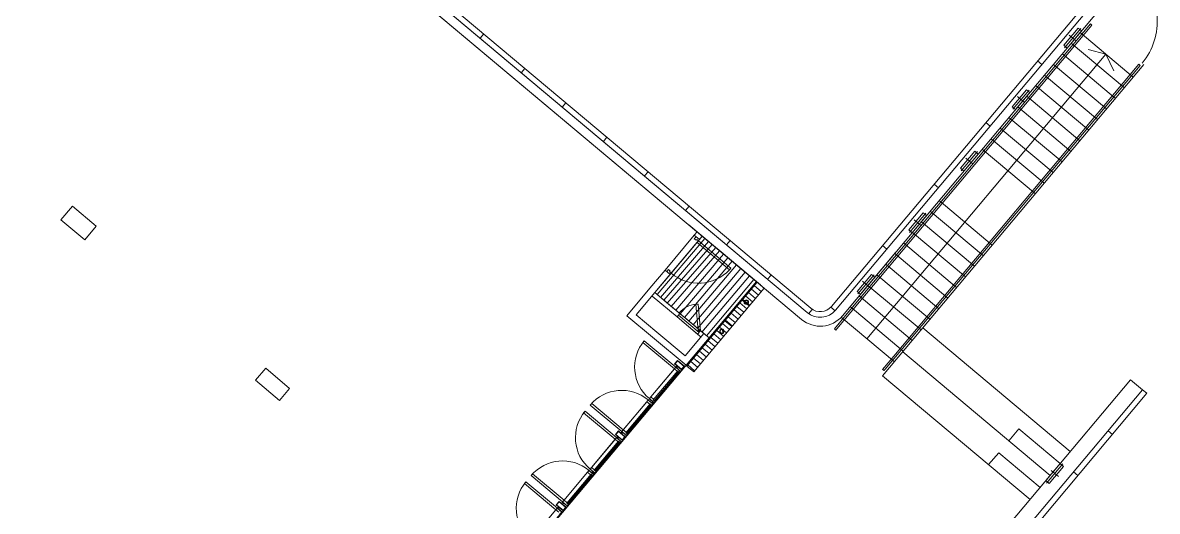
# Model space of a CAD drawing. Header units: millimetres. Extents: x 834140250 to 834644390, y 817877047 to 817987022.
# Drawn here: x 834232913 to 834258313, y 817925686 to 817936633 of the extents above; entities that cross this region are included whole.
import ezdxf

# ---------------------------------------------------------------- set-up
doc = ezdxf.new("R2010")
doc.units = ezdxf.units.MM
doc.header["$LTSCALE"] = 1000
doc.header["$MEASUREMENT"] = 0
doc.layers.add('VPA040_Text', color=3, linetype='Continuous')
doc.layers.add('VPAX', color=7, linetype='Continuous', lineweight=13)

# ---------------------------------------------------------------- blocks, each defined once
blk = doc.blocks.new('A$C5E6F6156')
at = {"layer": 'VPAX', "ltscale": 500}
h = blk.add_hatch(dxfattribs=at)
h.set_pattern_fill('ANSI31', color=253, scale=1000, angle=135, style=0)
h.set_pattern_definition([(230.0000000000381, (-1833.922476410866, 4531.190236091614), (95.75555538992569, -80.34845121075375), [])])
h.paths.add_polyline_path([(12262.58336365223, -12704.53263437748), (11956.16548502445, -12447.41749691963), (13016.76577877998, -11183.44348454475), (13438.09022915363, -11536.97668278217), (14227.11541676521, -12199.04875802994), (13166.51506352425, -13463.02135193348)])
h = blk.add_hatch(dxfattribs=at)
h.set_pattern_fill('ANSI31', color=253, scale=800, angle=45, style=0)
h.set_pattern_definition([(139.999999968345, (12671.43766307831, -14220.48544800282), (-64.27876101097665, -76.60444427638481), [])])
h.paths.add_polyline_path([(12671.43682444096, -14091.92725324631), (12824.64572048187, -14220.4847663641), (14399.47639727592, -12343.67528438568), (14246.2675011158, -12215.11777126789)])
h = blk.add_hatch(dxfattribs=at)
h.set_pattern_fill('ANSI31', color=253, scale=150, angle=49.99999999756264, style=0)
h.set_pattern_definition([(185.0000216400024, (1162822146.758855, 113313507.9194916), (-1.634177231244768, 18.67864997201032), [])])
edge = h.paths.add_edge_path()
edge.add_arc((14001.47823762894, -12662.41889464855), 39.99999999999999, 0, 360)
h = blk.add_hatch(dxfattribs=at)
h.set_pattern_fill('ANSI31', color=253, scale=150, angle=49.99999999756264, style=0)
h.set_pattern_definition([(94.99999999756257, (90328919.23519242, -1164834639.149806), (-18.67865058928975, -1.634170175724), [])])
edge = h.paths.add_edge_path()
edge.add_arc((13455.10837972164, -13313.5577340126), 40, 0, 360)
at = {"layer": 'VPAX', "color": 253, "ltscale": 500}
for p, q in [((-153.2088873386383, 128.5575232505798), (14447.60821962357, -12122.98120903969)), ((12469.6918964386, -10724.39400207996), (24.65138387680054, -281.7663906812668)), ((21490.71237877145, -6529.594465799804), (21128.14273852998, -6961.688136856887)), ((21391.39678964167, -6814.42165301877), (21227.45832741517, -6676.860949743961)), ((20333.64132347837, -7908.465740390297), (19971.07168323689, -8340.559411447379)), ((20234.32573434859, -8193.292927609262), (20070.38727212208, -8055.732224334453)), ((19176.58801952138, -9287.315860577102), (18814.01837927991, -9719.409531634185)), ((19077.2724303916, -9572.143047796068), (18913.3339681651, -9434.582344521259)), ((18019.5347155644, -10666.16598088312), (17656.96507532292, -11098.2596519402)), ((17920.21912643462, -10950.99316810208), (17756.28066420811, -10813.43246482727)), ((12181.93632912636, -11944.99590432644), (12837.57959663868, -11163.63049280643)), ((14319.0506978035, -12276.19009804726), (12714.04029285908, -10929.42662596703)), ((12296.84299552441, -12041.4140458107), (12952.48626303673, -11260.0486342907)), ((17343.01429235935, -11550.08012616634), (16153.85796236992, -12967.2614569664)), ((16862.62382510438, -12045.13560003805), (16500.05418486291, -12477.22927109513)), ((11841.25881838799, -12350.99935555458), (11327.02873003483, -12963.83491110802)), ((16763.3082359746, -12329.96278725701), (16599.3697737481, -12192.4020839822)), ((11538.35353767872, -12945.34638619423), (11956.16548371315, -12447.41749846935)), ((11891.88672268391, -12524.02194273472), (12451.09925961494, -12993.25698924065)), ((12515.37802052498, -12916.65254485607), (11956.16548371315, -12447.41749858856)), ((13908.80377304554, -12617.29161000252), (14062.01266896725, -12745.84912347794)), ((11997.98020660877, -13331.0189551115), (11538.35353767872, -12945.34638619423)), ((12451.09925961494, -12993.25698924065), (12515.37802052498, -12916.65254485607)), ((11327.02873003483, -12963.83491110802), (11901.56206524372, -13445.92562139034)), ((12566.00583684444, -13089.67505633831), (12987.33036267757, -13443.20832407475)), ((12630.28459811211, -13013.0706114769), (13051.60913777351, -13366.60386288166)), ((13523.13041734695, -13076.91768932343), (13676.33931326866, -13205.47520279884)), ((11901.56206524372, -13445.92562139034), (12652.28566372395, -14075.85751414299)), ((12633.79719150066, -13864.53275084496), (11997.98020660877, -13331.0189551115)), ((13051.60913848877, -13366.6038620472), (12633.79719150066, -13864.53275084496)), ((12975.00468373299, -13302.32511341572), (12910.72592496872, -13378.92955517769)), ((12910.72592496872, -13378.92955517769), (12987.33036923409, -13443.20831620693)), ((13051.60913836956, -13366.60386228561), (12975.00468373299, -13302.32511341572)), ((13013.30616748333, -13334.46383881569), (13166.51504898071, -13463.02136957645)), ((11862.84002244473, -14783.3236194849), (12390.30603301525, -14154.69814610481)), ((12824.6463727951, -14220.48534357548), (12709.73979532719, -14124.06727671623)), ((12493.72203314304, -14241.47447359562), (11966.25602221489, -14870.09994661808)), ((22967.42858445644, -14703.03534495831), (19128.15365767479, -19278.50505924225)), ((11245.37588608265, -15519.18872141838), (11772.8497556448, -14890.56984162331)), ((11876.26575577259, -14977.3461689949), (11348.79188609123, -15605.96504843235)), ((11065.39535558224, -15733.68116545677), (10537.92148542404, -16362.30004453659)), ((10641.33748531342, -16449.07637226582), (11168.81135523319, -15820.45749282837)), ((10447.93122017384, -16469.54626810551), (9920.449491858482, -17098.15855264664)), ((21087.60447588697, -16282.11130542326), (20725.03483564549, -16714.20497648034)), ((20988.28888675719, -16566.93849264222), (20824.35042453068, -16429.37778936741)), ((10023.86549186707, -17184.93488025665), (10551.34721982479, -16556.32259535789)), ((9213.002950072289, -17941.27647006512), (9740.468960881233, -17312.65099704266))]:
    blk.add_line(p, q, dxfattribs=at)
for points in [[(-7607.68517434597, -19528.72886645794), (-4141.334065556526, -22437.34280478954), (-4269.891587495804, -22590.55169332027), (-12887.89156842232, -15359.19107508659), (-128.557513833046, -153.2088788747787), (-281.7664105892181, -24.65136611461639), (-153.2088886499405, 128.5575225353241), (15366.67464280128, -12894.1695022583, 0.414213561657788), (16000.64906597137, -12838.70392811298), (21773.05868983269, -5959.774775147438), (21926.267578125, -6088.332296967506), (16153.8579543829, -12967.2614505291, -0.4142135616853792), (15238.11712098122, -13047.37839114666), (24.65138256549835, -281.7663915157318), (-10934.87737953663, -13342.82416498661), (-10475.25071382523, -13728.49673402309), (-10571.66885578632, -13843.40340006351), (-11031.29552090168, -13457.73083138466), (-12606.12516272068, -15334.5397144556), (-9427.040724039078, -18002.10829496384), (-9375.61771953106, -17940.82474458218), (-9260.711053013802, -18037.24288606644)], [(-72.86043739318848, 224.3130779266357), (15447.02309405804, -12798.41394686699, 0.4142135616437009), (15904.89351069927, -12758.35547661781), (21677.29191040993, -5879.452955007553)], [(12499.51272010803, -12903.33997786045, -0.198912365840953), (12872.90150427818, -12708.96607732773)], [(11830.70064091682, -14821.62584161758, -0.4142135622522057), (11717.22994744778, -13524.64988732338, -0.3986640772868351)], [(18371.47363126278, -35557.64940440655), (18021.4736405611, -35557.64940440655), (18021.47364091873, -21011.76758384705, -0.1763351219721011), (18764.40544295311, -18973.03454291821), (22603.55747532845, -14397.71123123169), (22871.67303025723, -14622.68689477444), (19032.39797854424, -19198.15675544739, 0.1764827190014196), (18371.47364211082, -21013.95325398445), (18371.4736405611, -35557.64940440655)], [(11804.98913645744, -14852.26761960983, 0.4142135622522057), (10508.01318180561, -14965.73831224442, 0.3986640772868351)], [(10505.78210508823, -16400.6022670269, -0.4142135622522057), (10392.3114117384, -15103.62631249428, -0.3986640772868351)], [(10480.07060050964, -16431.24404489994, 0.4142135622522057), (9183.09464597702, -16544.7147372961, 0.3986640772868351)], [(9180.863568782806, -17979.57869231701, -0.4142135622522057), (9067.392875671387, -16682.60273790359, -0.3986640772868351)]]:
    blk.add_lwpolyline(points, format="xyb", dxfattribs=at)
for points in [[(16224.29977536201, -12961.10030913353), (21707.2538831234, -6426.72090446949), (21707.25388324261, -6426.720904588699), (21737.89566087723, -6452.432408928871), (16029.94168627262, -13254.90705931187), (16004.2301800251, -13285.54883897305), (15973.58840239048, -13259.83733439445)], [(17304.44664359093, -13867.45114779472), (22787.40094840527, -7333.071908950806), (22787.40094840527, -7333.071909070015), (22818.04272603989, -7358.783413410187), (17110.08855450153, -14161.25789797306), (17084.37704849243, -14191.8996771574), (17053.73527085781, -14166.18817257881)], [(-1342.693635821342, -10817.82363653183), (-1085.578256368637, -10511.40546035767), (-549.3471462726593, -10961.35678696632), (-806.4625346660614, -11267.77496707439)], [(12262.58336365223, -12704.53263437748), (11956.16548502445, -12447.41749691963), (13016.76577877998, -11183.44348454475), (13438.09022915363, -11536.97668278217), (14227.11541676521, -12199.04875802994), (13166.51506352425, -13463.02135193348)], [(12897.84941045509, -11325.16249116603), (12929.98879093354, -11286.86026900515), (13657.73101199026, -11897.50849809571), (13625.59163151181, -11935.81072025659)], [(12671.43682444096, -14091.92725324631), (12824.64572048187, -14220.4847663641), (14399.47639727592, -12343.67528438568), (14246.2675011158, -12215.11777126789)], [(12922.71123898029, -12704.60828948021), (12975.00468921661, -13302.32511281967), (12925.19495463371, -13306.68289995193), (12872.90150427818, -12708.96607685089)], [(12460.98887777328, -13969.35561716557), (12396.71011602879, -14045.96006095409), (12549.91900324821, -14174.51758432388), (12614.1977648735, -14097.91314065456)], [(12462.65064847469, -13967.37510120869), (12398.37188744545, -14043.97954559326), (12551.58077597618, -14172.53706753254), (12615.85953688622, -14095.93262326717)], [(3017.597184062004, -14411.27101075649), (3242.572847366333, -14143.15545558929), (3778.803957462311, -14593.10678255558), (3553.828294038773, -14861.22233760357)], [(12465.06690311432, -14202.5292236805), (11919.35770738125, -14852.39816904068), (11937.74338853359, -14867.82433915138), (12483.45135486126, -14217.95685839653)], [(12461.60516154766, -13976.39977741241), (12403.75427603722, -14045.3437769413), (12549.30271911621, -14167.47342419624), (12607.15360474586, -14098.52942454815)], [(12463.26693236828, -13974.41926145554), (12405.4160476923, -14043.36326146126), (12550.96449172497, -14165.49290728569), (12608.81537675858, -14096.54890716076)], [(11847.60276710987, -14938.3943246603), (11301.89357125759, -15588.26327037811), (11320.27925300598, -15603.6894402504), (11865.9872187376, -14953.82195949554)], [(11071.7915661335, -15624.93647527695), (11136.07032775879, -15548.33203125), (11289.27921533585, -15676.88955461979), (11225.00045371056, -15753.49399840832)], [(11137.7321126461, -15546.35152649879), (11073.45335161686, -15622.95597088337), (11226.66224014759, -15751.51349294186), (11290.94100129604, -15674.90904843807)], [(11078.83572649956, -15624.32019102573), (11136.68661189079, -15555.37619173527), (11282.235055089, -15677.50583875179), (11224.38416957855, -15746.44983828068)], [(11138.3483966589, -15553.39568686485), (11080.49751186371, -15622.33968687057), (11226.0459561348, -15744.4693325758), (11283.89684092999, -15675.52533257008)], [(10598.00013124943, -16427.61275553703), (11143.23469996452, -15777.3455504179), (11161.61915183067, -15792.7731859684), (10616.38581216335, -16443.03892540932)], [(9980.535996556282, -17163.47785758972), (10525.77056515217, -16513.2106525898), (10544.15501701832, -16528.63828778267), (9998.921677470207, -17178.90402758121)], [(9746.873013496399, -17203.91288816929), (9811.151775360107, -17127.30844390392), (9964.360662817955, -17255.8659671545), (9900.081901073456, -17332.47041094303)], [(9748.53481554985, -17201.93239629269), (9812.813576698303, -17125.32795190811), (9966.022465229034, -17253.88547372818), (9901.743704199791, -17330.48991799355)], [(9753.917173862457, -17203.29660344124), (9811.768059492111, -17134.35260426998), (9957.316502571106, -17256.48225128651), (9899.465616703033, -17325.42625081539)], [(9755.5789757967, -17201.31611192226), (9813.429860830307, -17132.37211203575), (9958.978304982185, -17254.50175786018), (9901.127419829369, -17323.44575786591)]]:
    blk.add_lwpolyline(points, close=True, dxfattribs=at)
for points in [[(21508.42668327666, -6586.269571093333), (21431.82223890763, -6521.990810192729), (21110.42843394814, -6905.013031654715), (21187.03287831717, -6969.29179255529), (21508.42668327666, -6586.269571093333)], [(8043.466645240784, -6749.269910693169), (8123.815096497536, -6653.514355421066)], [(21475.19484269619, -6623.622435927391), (22663.68513536453, -7620.884202837944)], [(22050.66267359257, -7106.497280478477), (16702.66975820065, -13479.98704516888)], [(21076.66652452946, -7098.569990515709), (22265.1568171978, -8095.831757426262)], [(21275.93068361282, -6861.09621322155), (22464.42097628117, -7858.357980132103)], [(21650.89424324036, -6999.499892115593), (22050.64915108681, -7106.485934138298), (22225.42942535877, -7481.588394761086)], [(17052.14930093288, -14308.45218873024), (22901.51655304432, -7337.447757840157)], [(20520.27420973778, -7258.332949876785), (20616.02976500988, -7338.681401371956)], [(20877.40236544609, -7336.043767809868), (22065.89265811443, -8333.30553472042)], [(8962.719976305962, -7520.6150431633), (9043.068427562714, -7424.859487891197)], [(20678.13820636272, -7573.517545104027), (21866.62849903107, -8570.77931201458)], [(20478.87404727936, -7810.991322398186), (21667.3643399477, -8808.253089308739)], [(20351.35562798358, -7965.140845683825), (20274.75118361454, -7900.862084783221), (19953.35737865506, -8283.884306245207), (20029.96182302409, -8348.163067145782), (20351.35562798358, -7965.140845683825)], [(20279.60988819599, -8048.465099692345), (21468.10018086433, -9045.726866602898)], [(9881.97330737114, -8291.96017563343), (9962.321758627892, -8196.204620361328)], [(20080.34572911263, -8285.938876986504), (21268.83602178097, -9283.200643897057)], [(19881.08157002926, -8523.412654280663), (21069.5718626976, -9520.674421191216)], [(19363.25650906563, -8637.212944746017), (19459.01206433773, -8717.561396241188)], [(19681.81741094589, -8760.886431574821), (20870.30770361423, -9758.148198485374)], [(10801.22661077976, -9063.305341243744), (10881.57506203651, -8967.549785971642)], [(19482.55325186253, -8998.36020886898), (20671.04354453087, -9995.621975779533)], [(19194.30232402659, -9343.990965870631), (19117.69787965756, -9279.712204970027), (18796.30407469807, -9662.734426432013), (18872.9085190671, -9727.013187332588), (19194.30232402659, -9343.990965870631)], [(19283.28909277916, -9235.83398616314), (20471.7793854475, -10233.09575307369)], [(11720.47994184494, -9834.650473713875), (11800.82839310169, -9738.894918441772)], [(18206.23880839348, -10016.09293961525), (18301.99436366558, -10096.44139111042)], [(18319.10767781734, -10384.90065050125), (19507.59797048569, -11382.1624174118)], [(12639.73327291012, -10605.99560618401), (12720.08172416687, -10510.2400509119)], [(18037.2490200696, -10722.84108617665), (17960.64457570057, -10658.56232527604), (17639.25077074108, -11041.58454673803), (17715.85521511012, -11105.8633076386), (18037.2490200696, -10722.84108617665)], [(18119.84351873398, -10622.37442779541), (19308.33381140232, -11619.63619470596)], [(17920.57935965061, -10859.84820508957), (19109.06965231895, -11857.10997200012)], [(13016.76511919498, -11183.44427061081), (12952.48635828495, -11260.04871428013), (12837.57969200611, -11163.63057255745), (12901.85845303535, -11087.02612888813)], [(17721.31520056725, -11097.32198238373), (18909.80549323559, -12094.58374929428)], [(12875.8819129467, -11195.76995253563), (12837.31465637256, -11241.73261912868), (12875.61687853344, -11273.87199960714), (12891.68656877267, -11254.7208885267), (12929.98879093354, -11286.86026900515), (12952.48635726846, -11260.04871349253)], [(13558.9866039753, -11377.34073865414), (13639.33505523205, -11281.58518338203)], [(17049.22110772133, -11394.97293448448), (17144.97666299343, -11475.32138597965)], [(17522.05104148388, -11334.79575967789), (18710.54133415222, -12332.05752658844)], [(17322.78688240051, -11572.26953697205), (18511.27717506886, -12569.5313038826)], [(12220.23855118631, -11977.13528461758), (12258.80580776045, -11931.17261802452), (12297.10802992133, -11963.31199850297), (12281.0383396821, -11982.46310958341), (12319.34056184298, -12014.60249006186), (12296.84299550807, -12041.41404557448)], [(17123.52272331715, -11809.7433142662), (18312.01301598549, -12807.00508117676)], [(11956.16548502445, -12447.41749691963), (12296.84299552441, -12041.4140458107), (12181.93632912636, -11944.99590432644), (11841.2588186264, -12350.99935555458)], [(14478.23993504047, -12148.68587112427), (14558.58838629723, -12052.93031585217)], [(16880.33812960959, -12101.81070533158), (16803.73368524056, -12037.53194443097), (16482.33988028107, -12420.55416589296), (16558.9443246501, -12484.83292679353), (16880.33812960959, -12101.81070533158)], [(16924.25856423378, -12047.21709156036), (18112.74885690212, -13044.47885847092)], [(455.3906807899475, -28611.55104804039), (14227.11541676521, -12199.04875802994)], [(12652.28561842442, -14075.85749697685), (14227.11560094357, -12199.04748761654)], [(12671.43749141693, -14091.92781293392), (14246.26745927334, -12215.11782109737)], [(16724.99440515041, -12284.69086885452), (17913.48469781876, -13281.95263576508)], [(16525.73024606705, -12522.16464614868), (17714.22053873539, -13519.42641305923)], [(12515.37802088261, -12916.65254485607), (12975.00468933582, -13302.32511281967)], [(15397.30635464191, -12919.87416934967), (15477.65480589867, -12824.11861407757)], [(15892.20340704918, -12773.85292935371), (15987.95896232128, -12854.20138084888)], [(16326.46608698368, -12759.63842344284), (17514.95637965202, -13756.90019035339)], [(12451.09925949574, -12993.25698959827), (12910.72592544556, -13378.92955541611)], [(12483.23864018917, -12954.95476710796), (12942.86530745029, -13340.62733411789)], [(16127.20192790031, -12997.112200737), (17315.69222056866, -13994.37396764755)], [(17952.06220269203, -13235.99855732918), (21253.70351088047, -16006.40457546711)], [(12390.30603528023, -14154.69814288616), (11685.07485246658, -13562.93891763687), (11717.22994732857, -13524.64988732338), (12422.46113049984, -14116.40911233425), (12390.30603539944, -14154.69814300537)], [(17502.11087572575, -13772.22966718674), (20803.75218904018, -16542.63568973541)], [(11932.45486164093, -14910.38268077374), (12524.207508564, -14205.15935015678), (12420.79936528206, -14118.38961398602), (11829.0467312336, -14823.61293518543), (11932.45486164093, -14910.38268077374)], [(12475.8700401783, -14226.49487328529), (12493.72203266621, -14241.47447359562), (12525.86141324043, -14203.17225110531), (12422.44541311264, -14116.39592397213), (12390.30603277683, -14154.69814634323), (12457.48497331142, -14211.06797039509)], [(17052.15954697132, -14308.46077930927), (20353.80086755753, -17078.86680352688)], [(22967.42858588696, -14703.03534591198), (22871.67303037643, -14622.68689465523)], [(11245.36802494526, -15519.18213033676), (10540.13684237003, -14927.42290484905), (10508.01318192482, -14965.738312006), (11213.24436438084, -15557.49753785133), (11245.36802494526, -15519.18213033676)], [(11314.99072003365, -15646.24777722359), (11906.74336671829, -14941.02444660664), (11803.33522355556, -14854.25471055508), (11211.58258962631, -15559.47803163528), (11314.99072003365, -15646.24777722359)], [(11858.41376340389, -14962.36656856537), (11876.26575601101, -14977.34616887569), (11908.40513646603, -14939.04394650459), (11804.98913657665, -14852.26761937141), (11772.84975612164, -14890.56984186172), (11840.02869665623, -14946.93966603279)], [(11948.40402889252, -14855.12034642696), (11966.25602126122, -14870.09994673729), (11934.1166408062, -14908.40216910839), (11830.70064079762, -14821.62584161758), (11862.84002172947, -14783.32361936569), (11930.01896214485, -14839.69344353676)], [(11880.97710752487, -14916.02909743786), (11900.30554115772, -14892.99434435368), (11907.58402407169, -14899.10171079636), (11896.33523857594, -14912.50750434399), (11900.20265722275, -14915.75256025791), (11894.09622967243, -14923.03012788296), (11908.67838418484, -14935.26599657536), (11917.51672232151, -14924.73286533356), (11919.04881167412, -14926.01843965054), (11908.23729777336, -14938.90311300755)], [(11945.66488873959, -14918.09229946136), (11926.38439190388, -14941.06992352009), (11919.10590910912, -14934.9625569582), (11930.35469436646, -14921.55676341057), (11926.48727583885, -14918.31170737743), (11932.59370350838, -14911.0341398716), (11918.01154911518, -14898.79827094078), (11909.17321109772, -14909.33140230179), (11907.6411216259, -14908.04582798481), (11918.4046984911, -14895.21828377247)], [(11065.38749957085, -15733.67456817627), (10360.15631663799, -15141.91534304619), (10392.31141161919, -15103.62631261349), (11097.54259479046, -15695.38553762436), (11065.38749969006, -15733.67456817627)], [(11199.28894853592, -15784.13577663898), (10607.53630053997, -16489.35910618305), (10504.12815773487, -16402.58936965466), (11095.88079857826, -15697.36605417728), (11199.28894853592, -15784.13577663898)], [(11150.95936274529, -15805.47789251804), (11168.81135523319, -15820.45749282837), (11200.95073580742, -15782.15527045727), (11097.53473591805, -15695.37894320488), (11065.39535534382, -15733.68116557598), (11132.57429587841, -15790.05098986626)], [(11330.93989360332, -15590.98544812202), (11348.79188609123, -15605.96504843235), (11316.65250527859, -15644.26727080345), (11213.23650562763, -15557.49094331264), (11245.37588620186, -15519.18872117996), (11312.55482685566, -15575.55854535103)], [(20101.80210566521, -15496.73593866825), (19876.8264400959, -15764.85149621964)], [(20101.80210578442, -15496.73593878746), (21028.71433603764, -16274.50764977932)], [(22196.08340954781, -15622.28872919083), (22100.32785403728, -15541.94027793407)], [(19651.85077893734, -16032.96704828739), (19426.87511336803, -16301.08260583878)], [(19651.85077905655, -16032.9670484066), (20578.76300930977, -16810.73875939846)], [(9920.44948899746, -17098.15855550766), (9215.218306422234, -16506.39933013916), (9183.09464609623, -16544.7147371769), (9888.325828552246, -17136.47396290302), (9920.449489116669, -17098.15855562687)], [(10581.82480549812, -16520.00087189674), (9990.072157859802, -17225.22420167923), (9886.664014816284, -17138.45446515083), (10478.41665565968, -16433.23114967346), (10581.82480549812, -16520.00087189674)], [(10533.49522733688, -16541.3429942131), (10551.34721982479, -16556.32259440422), (10583.48660051823, -16518.02037227154), (10480.07060039043, -16431.24404478073), (10447.93121993542, -16469.54626739025), (10515.11016047001, -16525.91609144211)], [(10623.48549282551, -16434.0967720747), (10641.33748531342, -16449.07637238503), (10609.19810461998, -16487.37859463692), (10505.78210484982, -16400.60226714611), (10537.92148566246, -16362.30004501343), (10605.10042607784, -16418.66986918449)], [(10562.61896443367, -16448.29405522346), (10543.29050838947, -16471.32878947258), (10550.56898546219, -16477.4361628294), (10561.81778383255, -16464.0303800106), (10565.68511021137, -16467.27554571629), (10571.79174530506, -16459.99815225601), (10586.37388825417, -16472.23403477669), (10577.53554022312, -16482.76715767384), (10579.06762826443, -16484.05273354053), (10589.87915480137, -16471.16807091236)], [(10575.88373720646, -16511.640812397), (10595.1642563343, -16488.66320717335), (10587.88577914238, -16482.55583393574), (10576.63698089123, -16495.96161651611), (10572.7696543932, -16492.71645081043), (10566.66301941872, -16499.99384438992), (10552.08087623119, -16487.75796198845), (10560.91922438145, -16477.22483921051), (10559.38713634014, -16475.9392632246), (10548.62354683876, -16488.76679682732)], [(21105.31878039218, -16338.78641071678), (21028.71433602314, -16274.50764981618), (20707.32053106365, -16657.52987127817), (20783.92497543269, -16721.80863217874), (21105.31878039218, -16338.78641071678)], [(21424.73827826977, -16541.54206120968), (21328.98272275925, -16461.19360995293)], [(9740.468963265419, -17312.65099358559), (9035.237780690193, -16720.89176845551), (9067.392875552177, -16682.6027380228), (9772.624058365822, -17274.36196303368), (9740.468963384628, -17312.65099358559)], [(10006.01349925995, -17169.95527946949), (10023.86549174786, -17184.93487977982), (9991.72611105442, -17223.23710203171), (9888.310111284256, -17136.4607745409), (9920.449491977692, -17098.15855240822), (9987.628432393074, -17154.52837657928)], [(9282.617758870125, -18068.33550727367), (9874.370406031609, -17363.11217713356), (9770.962262868881, -17276.34244084358), (9179.209628582, -17981.56576168537), (9282.617758870125, -18068.33550727367)], [(9826.03296816349, -17384.44772410393), (9843.884960651398, -17399.42732429504), (9876.024341106415, -17361.12510204315), (9772.608341217041, -17274.34877490997), (9740.468960642815, -17312.65099716187), (9807.647901177406, -17369.02082145214)]]:
    blk.add_lwpolyline(points, dxfattribs=at)
for centre, radius in [((14001.47823762894, -12662.41889464855), 49.99999999999999), ((14001.47823762894, -12662.41889464855), 39.99999999999999), ((13455.10837972164, -13313.5577340126), 50), ((13455.10837972164, -13313.5577340126), 40), ((12449.23962366581, -14112.77081012726), 16.49999982309191), ((11124.3289462328, -15691.75382936001), 16.49999982309191), ((11214.31923115253, -15584.50758385658), 16.49999982309191), ((9799.402551651001, -17270.72366094589), 16.49999982309191), ((9889.392836928368, -17163.47741508484), 16.49999982309191)]:
    blk.add_circle(centre, radius, dxfattribs=at)
for centre, radius, start, end in [((21752.44988536835, -6373.266348004341), 1449.893682006248, 319.9999938705921, 50.00000349318146), ((12929.98879093354, -11286.86026900515), 950, 230.0000000087378, 316.9830386989857)]:
    blk.add_arc(centre, radius, start, end, dxfattribs=at)

msp = doc.modelspace()

# ---------------------------------------------------------------- block references
at = {"layer": 'VPA040_Text', "color": 3, "ltscale": 500}
msp.add_blockref('A$C5E6F6156', (834235110.884052, 817943032.6961845), dxfattribs=at)

doc.saveas('drawing.dxf')
